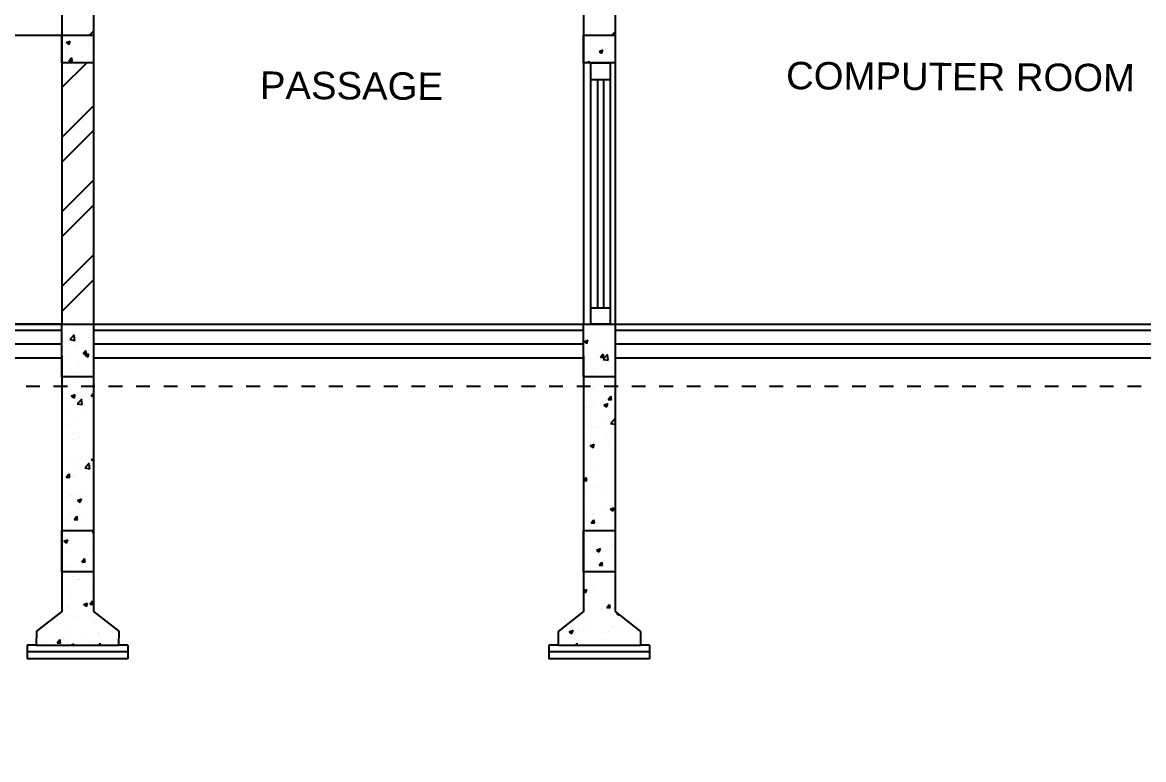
# Model space of a CAD drawing. Header units: metres. Extents: x 0 to 2048, y 111 to 219.
# Drawn here: x 1835.83 to 1843.98, y 191.82 to 197.18 of the extents above; entities that cross this region are included whole.
import ezdxf

# ---------------------------------------------------------------- set-up
doc = ezdxf.new("R2010")
doc.units = ezdxf.units.M
doc.header["$LTSCALE"] = 0.5
doc.header["$MEASUREMENT"] = 0
doc.header["$PDMODE"] = 3
doc.linetypes.add('( Dashed )', pattern=[0.75, 0.5, -0.25])
doc.layers.add('layout bou', color=1, linetype='Continuous', lineweight=60)
doc.layers.add('layout bou @ 1', color=1, linetype='Continuous', lineweight=60)
doc.styles.add('PATTA & SITE', font='arial.ttf', dxfattribs={"height": 1.5})
doc.styles.get("Standard").update_dxf_attribs({"font": ''})
doc.styles.get('Standard').set_extended_font_data('Arial Black')
doc.dimstyles.new('Building Arrow', dxfattribs={"dimscale": 0, "dimtxt": 1, "dimasz": 1, "dimexe": 0.18, "dimexo": 0.0625, "dimgap": 0.09, "dimtad": 0, "dimdec": 1, "dimzin": 0, "dimdsep": 46, "dimtxsty": 'Standard', "dimcen": 0.09, "dimse1": 1, "dimse2": 1, "dimclrt": 7, "dimadec": 1, "dimazin": 0, "dimtfac": 1, "dimtdec": 1, "dimtofl": 0, "dimtmove": 0, "dimatfit": 3, "dimfxl": 0, "dimtolj": 1, "dimtzin": 0, "dimarcsym": 0})

# ---------------------------------------------------------------- blocks, each defined once
blk = doc.blocks.new('*D9')
at = {"layer": 'Defpoints', "color": 0, "lineweight": -3}
for p in [(1764.1257, 208.0316), (1764.1257, 208.0316), (1929.9765, 145.7045)]:
    blk.add_point(p, dxfattribs=at)
at = {"layer": 'layout bou', "color": 0, "lineweight": -2}
for p, q in [((1765.0618, 207.6799), (1845.0867, 177.6063)), ((1929.0405, 146.0562), (1849.0155, 176.1298))]:
    blk.add_line(p, q, dxfattribs=at)
at = {"layer": 'layout bou', "color": 0, "lineweight": -3}
for points in [[(1765.1204, 207.8359), (1765.0031, 207.5239), (1764.1257, 208.0316)], [(1929.0991, 146.2122), (1928.9818, 145.9002), (1929.9765, 145.7045)]]:
    blk.add_solid(points, dxfattribs=at)
at = {"layer": 'layout bou', "color": 7, "lineweight": 15, "insert": (1847.0511, 176.868), "char_height": 1, "attachment_point": 5, "rotation": 339.40364}
blk.add_mtext('\\A1;177.2', dxfattribs=at)

msp = doc.modelspace()

# ---------------------------------------------------------------- linework, layer by layer
at = {"color": 0, "lineweight": -3}
for p, q in [((1836.11887, 198.18534), (1836.11887, 194.98534)), ((1836.34887, 198.18534), (1836.34887, 194.98534)), ((1839.90887, 198.18534), (1839.90887, 194.98534)), ((1840.13887, 198.18534), (1840.13887, 194.98534)), ((1836.11887, 194.75576), (1836.11887, 192.89856)), ((1836.34887, 194.75576), (1836.34887, 192.89856)), ((1839.90887, 194.75558), (1839.90887, 192.89838)), ((1840.13887, 194.75558), (1840.13887, 192.89838)), ((1836.11887, 192.89856), (1835.93476, 192.75353)), ((1836.34887, 192.89856), (1836.53298, 192.75353)), ((1839.90887, 192.89838), (1839.72476, 192.75335)), ((1840.13887, 192.89838), (1840.32298, 192.75335)), ((1835.93476, 192.75353), (1835.93312, 192.65366)), ((1836.53298, 192.75353), (1836.53134, 192.65366)), ((1839.72476, 192.75335), (1839.72312, 192.65349)), ((1840.32298, 192.75335), (1840.32134, 192.65349)), ((1835.93312, 192.65366), (1835.86654, 192.65366)), ((1835.86654, 192.65366), (1835.86654, 192.60394)), ((1835.93312, 192.65366), (1836.53134, 192.65366)), ((1836.59792, 192.65366), (1836.53134, 192.65366)), ((1836.59792, 192.65366), (1836.59792, 192.60394)), ((1839.72312, 192.65349), (1839.65654, 192.65349)), ((1839.65654, 192.65349), (1839.65654, 192.60376)), ((1839.72312, 192.65349), (1840.32134, 192.65349)), ((1840.38792, 192.65349), (1840.32134, 192.65349)), ((1840.38792, 192.65349), (1840.38792, 192.60376)), ((1836.59792, 192.60394), (1835.86654, 192.60394)), ((1835.93312, 192.60394), (1835.86654, 192.60394)), ((1835.86654, 192.60394), (1835.86654, 192.55421)), ((1836.59792, 192.55421), (1835.86654, 192.55421)), ((1836.59792, 192.60394), (1836.53134, 192.60394)), ((1836.59792, 192.60394), (1836.59792, 192.55421)), ((1840.38792, 192.60376), (1839.65654, 192.60376)), ((1839.72312, 192.60376), (1839.65654, 192.60376)), ((1839.65654, 192.60376), (1839.65654, 192.55403)), ((1840.38792, 192.55403), (1839.65654, 192.55403)), ((1840.38792, 192.60376), (1840.32134, 192.60376)), ((1840.38792, 192.60376), (1840.38792, 192.55403))]:
    msp.add_line(p, q, dxfattribs=at)
at = {"lineweight": -3}
for p, q in [((1836.31873, 197.08534), (1836.34887, 197.11547)), ((1840.11371, 197.08534), (1840.13887, 197.1105)), ((1836.11887, 197.08534), (1836.34887, 197.08534)), ((1836.11887, 196.88534), (1836.11887, 197.08534)), ((1836.1513, 197.03256), (1836.17993, 197.04355)), ((1836.15131, 197.03256), (1836.17165, 197.01884)), ((1836.17147, 197.01879), (1836.17976, 197.04351)), ((1836.31148, 197.00982), (1836.31148, 197.00982)), ((1836.34887, 197.08534), (1836.34887, 196.88534)), ((1839.90887, 197.08534), (1840.13887, 197.08534)), ((1839.90887, 196.88534), (1839.90887, 197.08534)), ((1839.95731, 197.02906), (1839.95731, 197.02906)), ((1840.13887, 197.08534), (1840.13887, 196.88534)), ((1836.15589, 196.96998), (1836.15589, 196.96998)), ((1836.15961, 196.94345), (1836.15961, 196.94345)), ((1839.95036, 196.99562), (1839.95036, 196.99562)), ((1839.97072, 196.97988), (1839.97072, 196.97988)), ((1840.0211, 196.96795), (1840.04973, 196.97894)), ((1840.02111, 196.96795), (1840.04145, 196.95423)), ((1840.04126, 196.95418), (1840.04956, 196.97889)), ((1840.06511, 196.97909), (1840.06511, 196.97909)), ((1836.34887, 196.88534), (1836.11887, 196.88534)), ((1836.11887, 196.70476), (1836.29945, 196.88534)), ((1836.17057, 196.89918), (1836.19028, 196.92267)), ((1836.17057, 196.89918), (1836.19502, 196.89705)), ((1836.19489, 196.89678), (1836.19016, 196.92241)), ((1836.24583, 196.88852), (1836.24583, 196.88852)), ((1840.13887, 196.88534), (1839.90887, 196.88534)), ((1839.93715, 196.88534), (1839.94666, 196.89667)), ((1839.94857, 196.88534), (1839.94653, 196.89641)), ((1840.06871, 196.89009), (1840.06871, 196.89009)), ((1840.10799, 196.90177), (1840.10799, 196.90177)), ((1836.11887, 196.34333), (1836.34887, 196.57333)), ((1836.11887, 196.16262), (1836.34887, 196.39262)), ((1836.11887, 195.80119), (1836.34887, 196.03119)), ((1836.11887, 195.62048), (1836.34887, 195.85048)), ((1836.11887, 195.25905), (1836.34887, 195.48905)), ((1836.11887, 195.07834), (1836.34887, 195.30834)), ((1836.11887, 194.98534), (1836.34887, 194.98534)), ((1836.11887, 194.602), (1836.11887, 194.98534)), ((1836.34887, 194.98534), (1836.34887, 194.602)), ((1839.90887, 194.98534), (1840.13887, 194.98534)), ((1839.90887, 194.602), (1839.90887, 194.98534)), ((1839.99775, 194.9746), (1839.99775, 194.9746)), ((1840.13887, 194.98534), (1840.13887, 194.602)), ((1836.18006, 194.87709), (1836.21191, 194.91029)), ((1836.19634, 194.91552), (1836.19634, 194.91552)), ((1836.21259, 194.86755), (1836.20808, 194.90639)), ((1836.23689, 194.96781), (1836.23689, 194.96781)), ((1839.96589, 194.90853), (1839.96589, 194.90853)), ((1839.99052, 194.93709), (1839.99052, 194.93709)), ((1836.17627, 194.87312), (1836.21264, 194.86748)), ((1836.22784, 194.82239), (1836.22784, 194.82239)), ((1836.23191, 194.83168), (1836.23191, 194.83168)), ((1839.91229, 194.8594), (1839.94092, 194.87039)), ((1839.9123, 194.8594), (1839.93264, 194.84568)), ((1839.93245, 194.84563), (1839.94075, 194.87034)), ((1840.0186, 194.87455), (1840.0186, 194.87455)), ((1840.06388, 194.81874), (1840.06388, 194.81874)), ((1836.15129, 194.77138), (1836.15129, 194.77138)), ((1836.27444, 194.77163), (1836.29415, 194.79513)), ((1836.27445, 194.77164), (1836.29889, 194.7695)), ((1836.28659, 194.75936), (1836.31522, 194.77035)), ((1836.2866, 194.75936), (1836.30694, 194.74564)), ((1836.29876, 194.76923), (1836.29403, 194.79486)), ((1836.30675, 194.7456), (1836.31505, 194.77031)), ((1836.31407, 194.76746), (1836.31407, 194.76746)), ((1836.34702, 194.78823), (1836.34702, 194.78823)), ((1839.98555, 194.80095), (1839.98555, 194.80095)), ((1840.03081, 194.74563), (1840.05053, 194.76912)), ((1840.03082, 194.74563), (1840.05526, 194.74349)), ((1840.05, 194.72997), (1840.08636, 194.72433)), ((1840.05513, 194.74322), (1840.0504, 194.76886)), ((1840.05378, 194.73395), (1840.08563, 194.76715)), ((1840.08631, 194.72441), (1840.0818, 194.76325)), ((1836.22694, 194.69555), (1836.22694, 194.69555)), ((1836.24928, 194.68159), (1836.24928, 194.68159)), ((1839.93896, 194.66559), (1839.93896, 194.66559)), ((1839.98058, 194.66482), (1839.98058, 194.66482)), ((1840.04085, 194.68602), (1840.04085, 194.68602)), ((1836.34887, 194.602), (1836.11887, 194.602)), ((1836.14648, 194.61452), (1836.14648, 194.61452)), ((1836.23944, 194.62694), (1836.23944, 194.62694)), ((1836.34182, 194.64041), (1836.34182, 194.64041)), ((1840.13887, 194.602), (1839.90887, 194.602)), ((1839.98157, 194.63469), (1839.98157, 194.63469)), ((1840.02519, 194.61066), (1840.02519, 194.61066)), ((1836.16697, 194.49754), (1836.16697, 194.49754)), ((1836.22197, 194.55941), (1836.22197, 194.55941)), ((1836.33118, 194.46403), (1836.34887, 194.48511)), ((1839.93327, 194.52473), (1839.93327, 194.52473)), ((1839.9756, 194.52869), (1839.9756, 194.52869)), ((1840.03565, 194.53821), (1840.03565, 194.53821)), ((1836.13186, 194.46565), (1836.13186, 194.46565)), ((1836.18709, 194.46282), (1836.21572, 194.47381)), ((1836.18709, 194.46282), (1836.20744, 194.4491)), ((1836.20725, 194.44905), (1836.21555, 194.47376)), ((1836.21699, 194.42328), (1836.21699, 194.42328)), ((1836.23049, 194.40707), (1836.26686, 194.40143)), ((1836.23424, 194.47912), (1836.23424, 194.47912)), ((1836.23428, 194.41105), (1836.26613, 194.44425)), ((1836.26681, 194.40151), (1836.26229, 194.44035)), ((1836.33119, 194.46403), (1836.34887, 194.46249)), ((1840.05689, 194.39821), (1840.08552, 194.4092)), ((1840.07591, 194.4485), (1840.07591, 194.4485)), ((1840.07705, 194.38444), (1840.08534, 194.40915)), ((1840.08755, 194.43803), (1840.10727, 194.46152)), ((1840.08756, 194.43803), (1840.112, 194.43589)), ((1840.11187, 194.43562), (1840.10714, 194.46126)), ((1836.15307, 194.35062), (1836.15307, 194.35062)), ((1836.28154, 194.33822), (1836.28154, 194.33822)), ((1836.28515, 194.39633), (1836.28515, 194.39633)), ((1839.92807, 194.37692), (1839.92807, 194.37692)), ((1839.96469, 194.39069), (1839.96469, 194.39069)), ((1839.97063, 194.39255), (1839.97063, 194.39255)), ((1840.05689, 194.39821), (1840.07723, 194.38449)), ((1840.08295, 194.39731), (1840.08295, 194.39731)), ((1836.12666, 194.31783), (1836.12666, 194.31783)), ((1836.15008, 194.25354), (1836.15008, 194.25354)), ((1836.21202, 194.28715), (1836.21202, 194.28715)), ((1839.96566, 194.25642), (1839.96566, 194.25642)), ((1840.06268, 194.3009), (1840.06268, 194.3009)), ((1840.10421, 194.26393), (1840.13887, 194.25855)), ((1840.108, 194.26791), (1840.13887, 194.30008)), ((1840.13887, 194.27266), (1840.13601, 194.2972)), ((1836.11892, 194.17969), (1836.11887, 194.17998)), ((1836.11887, 194.17997), (1836.11905, 194.17996)), ((1836.17396, 194.17693), (1836.17396, 194.17693)), ((1836.20379, 194.18846), (1836.20379, 194.18846)), ((1836.24807, 194.16375), (1836.24807, 194.16375)), ((1839.97537, 194.23601), (1839.97537, 194.23601)), ((1839.99627, 194.23953), (1839.99627, 194.23953)), ((1840.0825, 194.1846), (1840.0825, 194.1846)), ((1836.20705, 194.15101), (1836.20705, 194.15101)), ((1839.95738, 194.10167), (1839.98602, 194.11266)), ((1839.95739, 194.10167), (1839.97773, 194.08794)), ((1839.96069, 194.12028), (1839.96069, 194.12028)), ((1839.97755, 194.0879), (1839.98584, 194.11261)), ((1839.98037, 194.11686), (1839.98037, 194.11686)), ((1840.12605, 194.10873), (1840.12605, 194.10873)), ((1836.20208, 194.01488), (1836.20208, 194.01488)), ((1836.32464, 194.04964), (1836.32464, 194.04964)), ((1836.33168, 194.00163), (1836.34887, 194.00823)), ((1836.33169, 194.00163), (1836.34887, 193.99004)), ((1839.91491, 194.03166), (1839.91491, 194.03166)), ((1840.13321, 194.02244), (1840.13321, 194.02244)), ((1836.12415, 193.9795), (1836.12415, 193.9795)), ((1836.16576, 193.9797), (1836.16576, 193.9797)), ((1836.21038, 193.92457), (1836.21038, 193.92457)), ((1836.28471, 193.94103), (1836.32108, 193.93539)), ((1836.28849, 193.94501), (1836.32035, 193.9782)), ((1836.32103, 193.93547), (1836.31651, 193.9743)), ((1836.34246, 193.97027), (1836.34246, 193.97027)), ((1839.95571, 193.98415), (1839.95571, 193.98415)), ((1840.01847, 193.94743), (1840.01847, 193.94743)), ((1840.12085, 193.96091), (1840.12085, 193.96091)), ((1836.15135, 193.87449), (1836.17106, 193.89798)), ((1836.15135, 193.87449), (1836.17579, 193.87235)), ((1836.17566, 193.87208), (1836.17094, 193.89772)), ((1836.1971, 193.87875), (1836.1971, 193.87875)), ((1836.21706, 193.88835), (1836.21706, 193.88835)), ((1836.31944, 193.90183), (1836.31944, 193.90183)), ((1839.90887, 193.84986), (1839.92743, 193.87198)), ((1839.90887, 193.84839), (1839.93217, 193.84635)), ((1839.93204, 193.84608), (1839.92731, 193.87172)), ((1839.95074, 193.84802), (1839.95074, 193.84802)), ((1839.96348, 193.87286), (1839.96348, 193.87286)), ((1836.2611, 193.76241), (1836.2611, 193.76241)), ((1839.91089, 193.78614), (1839.91089, 193.78614)), ((1839.9215, 193.76777), (1839.9215, 193.76777)), ((1840.01327, 193.79962), (1840.01327, 193.79962)), ((1840.05358, 193.81347), (1840.05358, 193.81347)), ((1840.06147, 193.78307), (1840.06147, 193.78307)), ((1836.14888, 193.7357), (1836.14888, 193.7357)), ((1836.19213, 193.74261), (1836.19213, 193.74261)), ((1836.21186, 193.74054), (1836.21186, 193.74054)), ((1836.23218, 193.70509), (1836.26082, 193.71608)), ((1836.23219, 193.70509), (1836.25253, 193.69137)), ((1836.25235, 193.69132), (1836.26064, 193.71603)), ((1839.94577, 193.71188), (1839.94577, 193.71188)), ((1836.18716, 193.60648), (1836.18716, 193.60648)), ((1836.20809, 193.56689), (1836.2278, 193.59038)), ((1836.2324, 193.56448), (1836.22768, 193.59012)), ((1836.24687, 193.64591), (1836.24687, 193.64591)), ((1836.25916, 193.59964), (1836.25916, 193.59964)), ((1839.97222, 193.6056), (1839.97222, 193.6056)), ((1839.97916, 193.59902), (1839.97916, 193.59902)), ((1840.06057, 193.65872), (1840.06057, 193.65872)), ((1840.10198, 193.64048), (1840.13061, 193.65147)), ((1840.10199, 193.64048), (1840.12233, 193.62675)), ((1840.12215, 193.62671), (1840.13044, 193.65142)), ((1836.18146, 193.55344), (1836.18146, 193.55344)), ((1836.20809, 193.56689), (1836.23254, 193.56475)), ((1839.9408, 193.57575), (1839.9408, 193.57575)), ((1839.96446, 193.54088), (1839.98417, 193.56438)), ((1839.96446, 193.54089), (1839.98891, 193.53875)), ((1839.98878, 193.53848), (1839.98405, 193.56411)), ((1836.11887, 193.48534), (1836.34887, 193.48534)), ((1836.11887, 193.18534), (1836.11887, 193.48534)), ((1836.15158, 193.43835), (1836.15158, 193.43835)), ((1836.16456, 193.46187), (1836.16456, 193.46187)), ((1836.18219, 193.47034), (1836.18219, 193.47034)), ((1836.26769, 193.49851), (1836.26769, 193.49851)), ((1836.33892, 193.47499), (1836.34887, 193.47344)), ((1836.34271, 193.47896), (1836.34883, 193.48534)), ((1836.34883, 193.48534), (1836.34887, 193.48538)), ((1836.34887, 193.48534), (1836.34887, 193.18534)), ((1839.90887, 193.48534), (1840.13887, 193.48534)), ((1839.90887, 193.18534), (1839.90887, 193.48534)), ((1839.93582, 193.43962), (1839.93582, 193.43962)), ((1839.95299, 193.49743), (1839.95299, 193.49743)), ((1840.13887, 193.48534), (1840.13887, 193.18534)), ((1836.13268, 193.40854), (1836.16131, 193.41954)), ((1836.13269, 193.40854), (1836.15303, 193.39482)), ((1836.15285, 193.39478), (1836.16114, 193.41949)), ((1839.96228, 193.35502), (1839.96228, 193.35502)), ((1840.00248, 193.34393), (1840.03111, 193.35493)), ((1840.02265, 193.33017), (1840.03094, 193.35488)), ((1840.10367, 193.37014), (1840.10367, 193.37014)), ((1840.11089, 193.38741), (1840.11089, 193.38741)), ((1836.17721, 193.33421), (1836.17721, 193.33421)), ((1836.26483, 193.25928), (1836.28454, 193.28278)), ((1836.28915, 193.25688), (1836.28442, 193.28252)), ((1836.30226, 193.31106), (1836.30226, 193.31106)), ((1836.3184, 193.33635), (1836.3184, 193.33635)), ((1839.93085, 193.30348), (1839.93085, 193.30348)), ((1839.97881, 193.34171), (1839.97881, 193.34171)), ((1840.00249, 193.34393), (1840.02283, 193.33021)), ((1840.06027, 193.26523), (1840.06027, 193.26523)), ((1840.13741, 193.32966), (1840.13741, 193.32966)), ((1836.34887, 193.18534), (1836.11887, 193.18534)), ((1836.14767, 193.21787), (1836.14767, 193.21787)), ((1836.17224, 193.19808), (1836.17224, 193.19808)), ((1836.26483, 193.25929), (1836.28928, 193.25715)), ((1840.13887, 193.18534), (1839.90887, 193.18534)), ((1839.9961, 193.20885), (1839.9961, 193.20885)), ((1840.0212, 193.23328), (1840.04092, 193.25678)), ((1840.02121, 193.23329), (1840.04565, 193.23115)), ((1840.04552, 193.23088), (1840.04079, 193.25651)), ((1840.09847, 193.22233), (1840.09847, 193.22233)), ((1840.13244, 193.19353), (1840.13244, 193.19353)), ((1836.19468, 193.14977), (1836.19468, 193.14977)), ((1836.23877, 193.12738), (1836.23877, 193.12738)), ((1836.24566, 193.12808), (1836.24566, 193.12808)), ((1836.29706, 193.16325), (1836.29706, 193.16325)), ((1839.92588, 193.16735), (1839.92588, 193.16735)), ((1840.02953, 193.17955), (1840.02953, 193.17955)), ((1836.16727, 193.06194), (1836.16727, 193.06194)), ((1836.32499, 193.07245), (1836.32499, 193.07245)), ((1836.34436, 193.02235), (1836.34436, 193.02235)), ((1839.90887, 193.04965), (1839.93161, 193.05838)), ((1839.90887, 193.04342), (1839.92333, 193.03367)), ((1839.9209, 193.03122), (1839.9209, 193.03122)), ((1839.92315, 193.03362), (1839.93144, 193.05834)), ((1839.97796, 193.08118), (1839.97796, 193.08118)), ((1839.99089, 193.06104), (1839.99089, 193.06104)), ((1840.12746, 193.0574), (1840.12746, 193.0574)), ((1836.16335, 192.94403), (1836.16335, 192.94403)), ((1836.18948, 193.00195), (1836.18948, 193.00195)), ((1836.27728, 192.94735), (1836.30591, 192.95835)), ((1836.27729, 192.94735), (1836.29763, 192.93363)), ((1836.29745, 192.93359), (1836.30574, 192.9583)), ((1836.32157, 192.95168), (1836.34128, 192.97518)), ((1836.32157, 192.95169), (1836.34602, 192.94955)), ((1836.34589, 192.94928), (1836.34116, 192.97491)), ((1839.94989, 192.97058), (1839.94989, 192.97058)), ((1840.07794, 192.92568), (1840.09766, 192.94918)), ((1840.10226, 192.92328), (1840.09753, 192.94891)), ((1836.15741, 192.91951), (1836.15741, 192.91951)), ((1836.1623, 192.92581), (1836.1623, 192.92581)), ((1836.23678, 192.86105), (1836.23678, 192.86105)), ((1839.91593, 192.89508), (1839.91593, 192.89508)), ((1840.03612, 192.91565), (1840.03612, 192.91565)), ((1840.03819, 192.92014), (1840.03819, 192.92014)), ((1840.07795, 192.92569), (1840.10239, 192.92355)), ((1840.12249, 192.92126), (1840.12249, 192.92126)), ((1840.14708, 192.88274), (1840.1549, 192.88575)), ((1840.14709, 192.88274), (1840.16743, 192.86902)), ((1840.16725, 192.86898), (1840.16912, 192.87455)), ((1836.0819, 192.84066), (1836.0819, 192.84066)), ((1836.15732, 192.78968), (1836.15732, 192.78968)), ((1836.36388, 192.81586), (1836.36388, 192.81586)), ((1839.96107, 192.83718), (1839.96107, 192.83718)), ((1840.11752, 192.78513), (1840.11752, 192.78513)), ((1840.18887, 192.79285), (1840.18887, 192.79285)), ((1835.94736, 192.76088), (1835.94736, 192.76088)), ((1836.07777, 192.71055), (1836.07777, 192.71055)), ((1836.08499, 192.66974), (1836.10471, 192.69324)), ((1836.1292, 192.69976), (1836.1292, 192.69976)), ((1836.14647, 192.70003), (1836.14647, 192.70003)), ((1836.29608, 192.70132), (1836.29608, 192.70132)), ((1836.38496, 192.74097), (1836.38496, 192.74097)), ((1836.38746, 192.73377), (1836.38746, 192.73377)), ((1836.48984, 192.74724), (1836.48984, 192.74724)), ((1839.77573, 192.73846), (1839.77573, 192.73846)), ((1839.80348, 192.75085), (1839.83211, 192.76184)), ((1839.80349, 192.75085), (1839.82383, 192.73713)), ((1839.82057, 192.70646), (1839.82057, 192.70646)), ((1839.82364, 192.73708), (1839.83194, 192.76179)), ((1839.86853, 192.76271), (1839.86853, 192.76271)), ((1839.91096, 192.75895), (1839.91096, 192.75895)), ((1839.93061, 192.75885), (1839.93061, 192.75885)), ((1840.05906, 192.74739), (1840.05906, 192.74739)), ((1840.08683, 192.75349), (1840.08683, 192.75349)), ((1840.30514, 192.74427), (1840.30514, 192.74427)), ((1835.9457, 192.66484), (1835.9457, 192.66484)), ((1835.97432, 192.67937), (1835.97432, 192.67937)), ((1836.085, 192.66975), (1836.10944, 192.66761)), ((1836.10931, 192.66734), (1836.10458, 192.69297)), ((1836.164, 192.65562), (1836.164, 192.65562)), ((1836.18521, 192.65366), (1836.20641, 192.6618)), ((1836.20352, 192.65366), (1836.20624, 192.66176)), ((1836.35891, 192.67972), (1836.35891, 192.67972)), ((1836.38635, 192.65366), (1836.39803, 192.66758)), ((1836.40042, 192.65366), (1836.3979, 192.66731)), ((1836.51438, 192.6921), (1836.51438, 192.6921)), ((1839.84954, 192.65349), (1839.86108, 192.66724)), ((1839.86344, 192.65349), (1839.86095, 192.66697))]:
    msp.add_line(p, q, dxfattribs=at)
at = {"color": 8, "lineweight": -3}
for p, q in [((1834.92502, 197.08534), (1836.11887, 197.08534)), ((1836.11887, 197.08534), (1836.11887, 194.98534)), ((1839.96051, 196.88534), (1840.10113, 196.88534)), ((1839.96051, 194.98534), (1839.96051, 196.88534)), ((1840.10113, 196.88534), (1840.10113, 194.98534)), ((1839.96051, 196.76335), (1840.10113, 196.76335)), ((1840.00912, 196.76335), (1840.00912, 195.10335)), ((1840.05252, 196.76335), (1840.05252, 195.10335)), ((1839.96051, 195.10335), (1840.10113, 195.10335)), ((1830.11887, 194.98534), (1836.11887, 194.98534)), ((1836.11887, 194.98534), (1834.92502, 194.98534)), ((1836.34887, 194.98534), (1839.90887, 194.98534)), ((1840.10113, 194.98534), (1839.96051, 194.98534)), ((1840.13887, 194.98534), (1845.23887, 194.98534)), ((1830.11887, 194.94173), (1836.11887, 194.94173)), ((1836.34887, 194.94173), (1839.90887, 194.94173)), ((1840.13887, 194.94173), (1845.23887, 194.94173)), ((1830.11887, 194.84173), (1836.11887, 194.84173)), ((1836.34887, 194.84173), (1839.90887, 194.84173)), ((1840.13887, 194.84173), (1845.23887, 194.84173)), ((1830.11887, 194.74173), (1836.11887, 194.74173)), ((1836.34887, 194.74173), (1839.90887, 194.74173)), ((1840.13887, 194.74173), (1845.23887, 194.74173))]:
    msp.add_line(p, q, dxfattribs=at)
at = {"linetype": '( Dashed )', "lineweight": -3, "ltscale": 0.065}
msp.add_line((1822.65887, 194.53534), (1857.0015, 194.53534), dxfattribs=at)

# ---------------------------------------------------------------- texts
at = {"lineweight": -3, "style": 'PATTA & SITE'}
for s, height, p in [('    COMPUTER ROOM', 0.1991007, (1841.07029, 196.6955)), ('PASSAGE', 0.199101, (1837.55736, 196.62348))]:
    msp.add_text(s, height=height, rotation=359.619539, dxfattribs=at).set_placement(p)

# ---------------------------------------------------------------- dimensions: what is measured, and where the dimension line sits
at = {"layer": 'layout bou @ 1', "color": 8, "lineweight": 15}
dim = msp.add_aligned_dim(p1=(1929.97654, 145.70445), p2=(1764.12569, 208.03165), distance=0, dimstyle='Building Arrow', override={"dimscale": 1, "dimtix": 0, "dimtofl": 0, "dimtmove": 0, "dimatfit": 3}, dxfattribs=at)
dim.commit()
dim.dimension.update_dxf_attribs({"geometry": '*D9', "text_midpoint": (1847.05112, 176.86805)})

doc.saveas('drawing.dxf')
